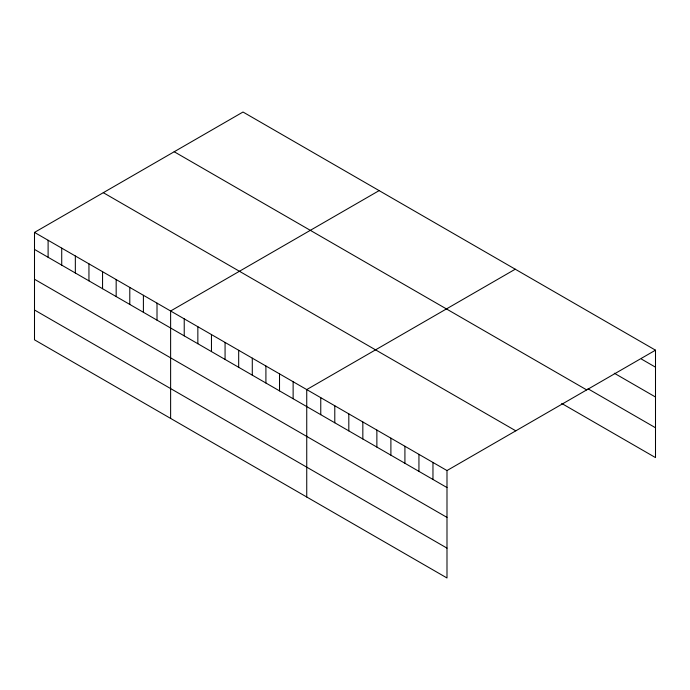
<?xml version="1.0" encoding="UTF-8"?>
<svg xmlns="http://www.w3.org/2000/svg" width="690" height="690" viewBox="0 0 690 690"><rect width="100%" height="100%" fill="white"/><g stroke="black" fill="none" stroke-linecap="round" stroke-linejoin="round"><path stroke-width="1.03" d="M34.5 232.409L446.991 470.554L446.991 577.979L34.5 339.825L34.5 232.409L243.009 112.022L655.5 350.175L655.5 457.591L561.712 403.443M379.129 190.613L170.62 311L170.62 418.416M515.258 269.204L306.74 389.583L306.74 497.007M446.991 470.554L655.5 350.175M641.476 359.085L655.5 367.184M614.307 373.23L655.5 397.017M588.009 388.789L655.5 427.757M174.199 151.748L586.69 389.902M103.31 192.683L515.801 430.827M34.5 249.418L446.991 487.563M34.5 279.252L446.991 517.397M34.5 309.991L446.991 548.136M432.966 462.455L432.966 479.464M418.942 454.365L418.942 471.374M404.918 446.266L404.918 463.275M390.894 438.167L390.894 455.176M376.869 430.068L376.869 447.077M362.837 421.978L362.837 438.978M348.812 413.879L348.812 430.888M334.788 405.78L334.788 422.789M320.764 397.682L320.764 414.69M293.129 381.725L293.129 398.734M279.519 373.868L279.519 390.876M265.909 366.011L265.909 383.019M252.29 358.153L252.29 375.162M238.68 350.296L238.68 367.296M225.069 342.43L225.069 359.438M211.459 334.572L211.459 351.581M197.849 326.715L197.849 343.724M184.23 318.858L184.23 335.866M157.01 303.134L157.01 320.143M143.399 295.277L143.399 312.285M129.789 287.42L129.789 304.428M116.17 279.562L116.17 296.571M102.56 271.705L102.56 288.713M88.95 263.847L88.95 280.856M75.339 255.981L75.339 272.99M61.721 248.124L61.721 265.132M48.11 240.267L48.11 257.275"/></g></svg>
